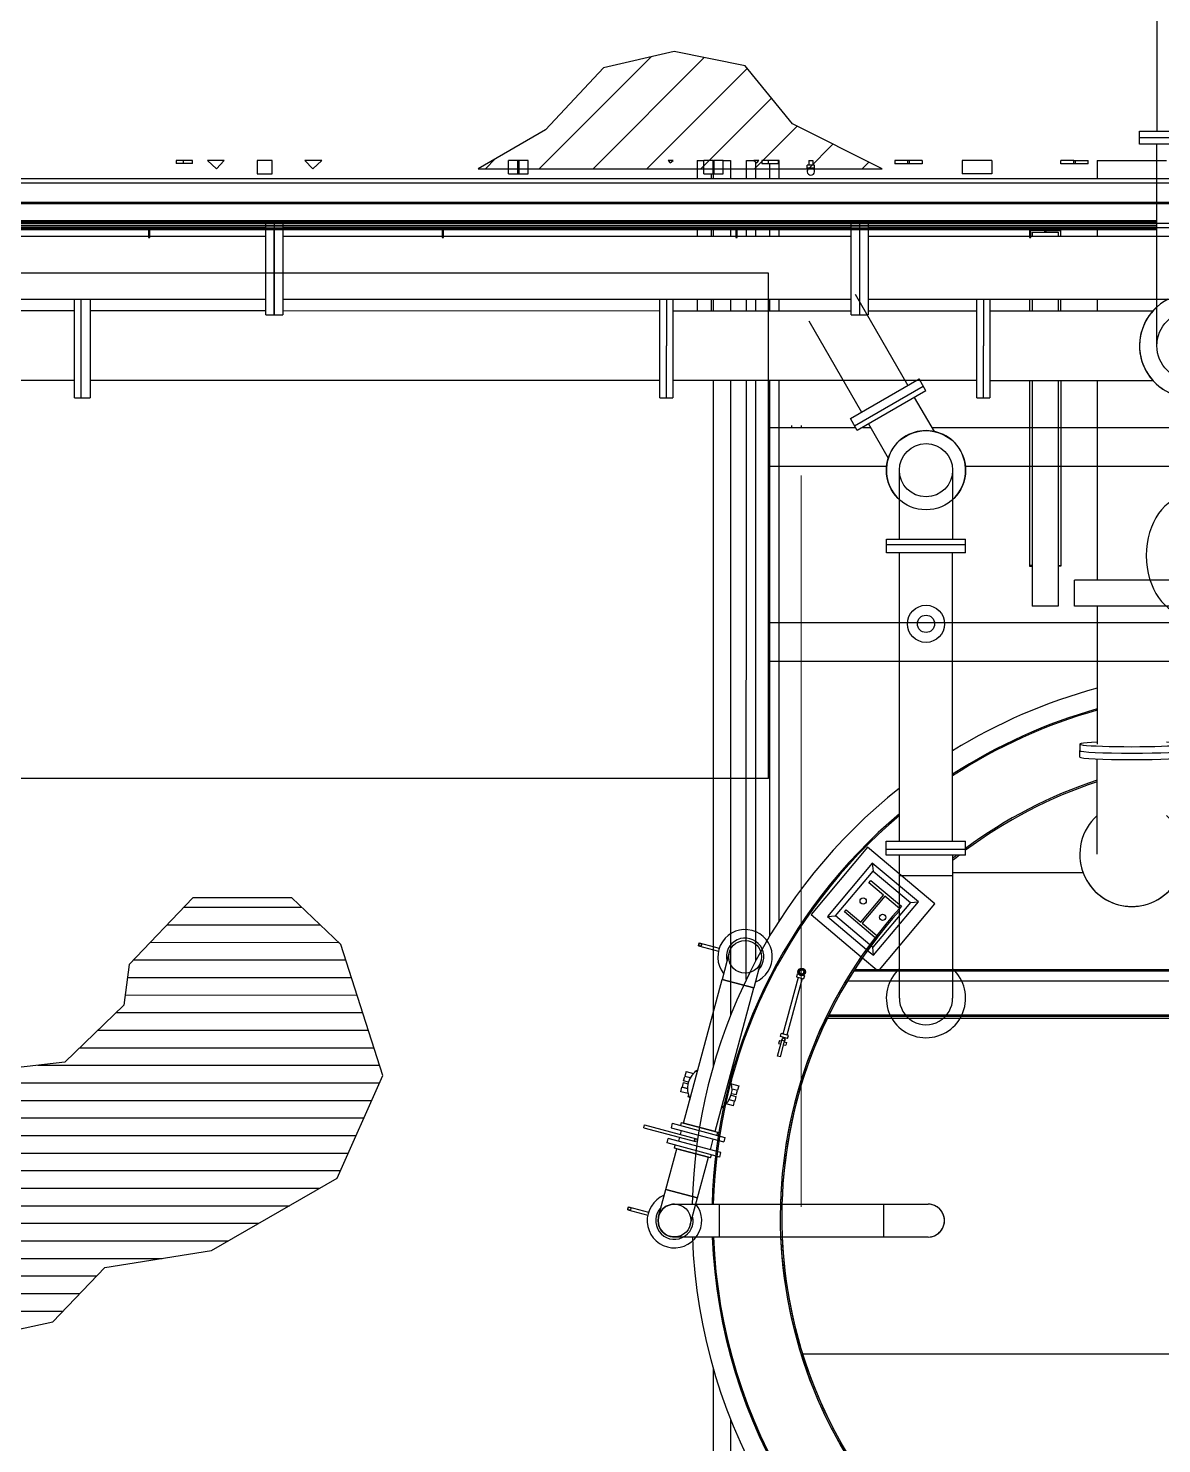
# Model space of a CAD drawing. Header units: metres. Extents: x 0 to 63075, y 0 to 44550.
# Drawn here: x 58190 to 59062, y 37388 to 38478 of the extents above; entities that cross this region are included whole.
import ezdxf

# ---------------------------------------------------------------- set-up
doc = ezdxf.new("R2010")
doc.units = ezdxf.units.M
doc.header["$LTSCALE"] = 75
for name, color, linetype in [('GSB', 7, 'Continuous'), ('ML6', 1, 'Continuous'), ('SDM', 7, 'Continuous'), ('SL1', 8, 'Continuous')]:
    doc.layers.add(name, color=color, linetype=linetype)
doc.styles.add('Arial', font='arial.ttf')
doc.styles.add('ROMANS', font='ROMANS.SHX')
doc.dimstyles.new('75___1-75', dxfattribs={"dimscale": 75, "dimtxt": 2.5, "dimasz": 2, "dimexe": 1.5, "dimexo": 1, "dimgap": 0.5, "dimtad": 1, "dimdec": 0, "dimzin": 12, "dimtxsty": 'ROMANS', "dimcen": 0, "dimclrd": 256, "dimclre": 256, "dimclrt": 3, "dimazin": 3, "dimtfac": 1, "dimtdec": 0, "dimtmove": 0, "dimatfit": 0, "dimfxl": 1, "dimlwd": -1, "dimlwe": -1, "dimarcsym": 0})
doc.dimstyles.new('VL0-GL_L', dxfattribs={"dimtxt": 0.18, "dimasz": 0.18, "dimexe": 0.18, "dimexo": 0.0625, "dimgap": 0.09, "dimtad": 0, "dimtih": 1, "dimtoh": 1, "dimdec": 4, "dimzin": 0, "dimdsep": 46, "dimtxsty": 'Standard', "dimcen": 0.09, "dimadec": 0, "dimazin": 0, "dimtfac": 1, "dimtdec": 4, "dimtofl": 0, "dimtmove": 0, "dimatfit": 3, "dimfxl": 1, "dimtolj": 1, "dimtzin": 0, "dimarcsym": 0})

# ---------------------------------------------------------------- blocks, each defined once
blk = doc.blocks.new('A$C6bae614f')
at = {"layer": 'SL1'}
h = blk.add_hatch(dxfattribs=at)
h.set_pattern_fill('_USER', color=256, scale=195, angle=44.99813, style=0, pattern_type=0)
h.set_pattern_definition([(44.99813, (326091.56, -18363.04), (-137.8813, 137.89033), [])])
h.paths.add_polyline_path([(403964.1, 30329.1), (406035, 30329), (405575.4, 30558.2), (405333.1, 30855.7), (404968.6, 30930.3), (404605.7, 30845.8), (404309.7, 30527.5)])
h = blk.add_hatch(dxfattribs=at)
h.set_pattern_fill('_USER', color=256, scale=90, angle=-0.00187, style=0, pattern_type=0)
h.set_pattern_definition([(359.99813, (326091.565, -18363.04), (0.00294, 90), [])])
h.paths.add_polyline_path([(402175.2, 26249.9), (402148.4, 26041.9), (401845.9, 25749.2), (401338.6, 25690.7), (400919, 25464.3), (400762.6, 24936.6), (400997.2, 24501.9), (401397.1, 24334.5), (401785.4, 24418.4), (402051.3, 24696.6), (402597.2, 24783.2), (403241.1, 25154), (403475.3, 25680.8), (403260.4, 26352.1), (403009.4, 26592.1), (402502.2, 26592.1)])
for p, q in [((407442, 33441.5), (407441.9, 30521.9)), ((407353, 30455.4), (407353, 30521.9)), ((407353, 30521.9), (407886.4, 30521.9)), ((407353, 30488.7), (407886.4, 30488.6)), ((407619.7, 30455.4), (407353, 30455.4)), ((407441.9, 29422), (407441.9, 30455.4)), ((402417.2, 30371.9), (402417.2, 30354.9)), ((402500.9, 30371.9), (402417.2, 30371.9)), ((402500.9, 30354.9), (402417.2, 30354.9)), ((402452.2, 30371.9), (402452.2, 30354.9)), ((402500.9, 30354.9), (402500.9, 30371.9)), ((402663.4, 30371.9), (402577, 30371.9)), ((402577, 30371.9), (402623.6, 30328.8)), ((402623.6, 30328.8), (402663.4, 30371.9)), ((402908, 30371.9), (402831.8, 30371.9)), ((402831.8, 30371.9), (402831.8, 30303.3)), ((402908, 30303.3), (402908, 30371.9)), ((403162.9, 30371.9), (403076.4, 30371.9)), ((403076.4, 30371.9), (403116.2, 30328.8)), ((403116.2, 30328.8), (403162.9, 30371.9)), ((404172.1, 30371.8), (404119.9, 30371.8)), ((404119.9, 30303.3), (404119.9, 30371.8)), ((404167.8, 30303.3), (404167.8, 30371.8)), ((404172.1, 30371.8), (404172.1, 30303.3)), ((404182.1, 30371.8), (404172.1, 30371.8)), ((404219.9, 30371.8), (404182.1, 30371.8)), ((404219.9, 30303.3), (404219.9, 30371.8)), ((404938.2, 30371.8), (404948.6, 30359.3)), ((404963.6, 30371.8), (404938.2, 30371.8)), ((404948.6, 30359.3), (404963.6, 30371.8)), ((405085.5, 30371.8), (405119.9, 30371.8)), ((405085.5, 30371.8), (405085.5, 30278.2)), ((405119.9, 30303.2), (405119.9, 30371.8)), ((405157.8, 30371.8), (405119.9, 30371.8)), ((405167.8, 30371.8), (405157.8, 30371.8)), ((405167.8, 30371.8), (405172.1, 30371.8)), ((405167.8, 30303.2), (405167.8, 30371.8)), ((405172.1, 30371.8), (405172.1, 30303.2)), ((405182.1, 30371.8), (405172.1, 30371.8)), ((405219.9, 30371.8), (405182.1, 30371.8)), ((405219.9, 30371.8), (405256.9, 30371.8)), ((405219.9, 30303.2), (405219.9, 30371.8)), ((405256.9, 30371.8), (405256.9, 30278.2)), ((405338.3, 30371.8), (405376.3, 30371.8)), ((405338.3, 30278.2), (405338.3, 30371.8)), ((405401.7, 30371.8), (405376.3, 30371.8)), ((405376.3, 30371.8), (405391.3, 30359.3)), ((405386.6, 30278.2), (405386.6, 30363.2)), ((405391.3, 30359.3), (405401.7, 30371.8)), ((405506.6, 30371.8), (405417.2, 30371.8)), ((405417.2, 30371.8), (405417.2, 30354.8)), ((405500.9, 30354.8), (405417.2, 30354.8)), ((405452.2, 30354.8), (405452.2, 30371.8)), ((405458.3, 30278.2), (405458.3, 30354.8)), ((405500.9, 30371.8), (405500.9, 30354.8)), ((405506.6, 30278.2), (405506.6, 30371.8)), ((405688.1, 30347.2), (405650, 30347.2)), ((405650, 30331.3), (405650, 30347.2)), ((405688.1, 30331.3), (405650, 30331.3)), ((405653.2, 30319.6), (405653.2, 30331.3)), ((405658.4, 30371.8), (405679.7, 30371.8)), ((405658.4, 30371.8), (405658.4, 30347.2)), ((405679.7, 30371.8), (405679.7, 30347.2)), ((405685, 30331.3), (405685, 30319.6)), ((405688.1, 30331.3), (405688.1, 30347.2)), ((406239.9, 30371.8), (406099.9, 30371.8)), ((406099.9, 30371.8), (406099.9, 30353.2)), ((406173.4, 30353.2), (406099.9, 30353.2)), ((406166.4, 30353.2), (406166.4, 30371.8)), ((406173.4, 30371.8), (406173.4, 30353.2)), ((406185.4, 30353.2), (406173.4, 30353.2)), ((406239.9, 30353.2), (406185.4, 30353.2)), ((406239.9, 30371.8), (406239.9, 30353.2)), ((406595.9, 30371.8), (406443.9, 30371.8)), ((406443.9, 30371.8), (406443.9, 30303.2)), ((406595.9, 30371.8), (406595.9, 30303.2)), ((407004.4, 30371.7), (406949.9, 30371.7)), ((406949.9, 30353.2), (406949.9, 30371.7)), ((407089.9, 30353.2), (406949.9, 30353.2)), ((407016.4, 30371.7), (407004.4, 30371.7)), ((407016.4, 30371.7), (407089.9, 30371.7)), ((407016.4, 30353.2), (407016.4, 30371.7)), ((407023.4, 30371.7), (407023.4, 30353.2)), ((407089.9, 30353.2), (407089.9, 30371.7)), ((407136.2, 30371.7), (407491.8, 30371.7)), ((407136.2, 30371.7), (407136.2, 30278.2)), ((398064.9, 30278.5), (407669.9, 30278.2)), ((398069.9, 30257), (407669.9, 30256.7)), ((402831.8, 30303.3), (402908, 30303.3)), ((404119.9, 30303.3), (404219.9, 30303.3)), ((405119.9, 30303.2), (405219.9, 30303.2)), ((405158.6, 30303.2), (405158.6, 30278.2)), ((405168, 30303.2), (405168, 30278.2)), ((406595.9, 30303.2), (406443.9, 30303.2)), ((398069.9, 30158), (407669.9, 30157.7)), ((407669.9, 30148.7), (398069.9, 30149)), ((402432.1, 30148.8), (402432.1, 30157.8)), ((403307.7, 30157.8), (403307.7, 30148.8)), ((387897.5, 30064.7), (407441.9, 30064.1)), ((387897.5, 30062.8), (407441.9, 30062.2)), ((387897.5, 30057.6), (407441.9, 30056.9)), ((387897.5, 30049.6), (407441.9, 30049)), ((387897.5, 30040.3), (407441.9, 30039.7)), ((399963.2, 30049.9), (402875.3, 30049.8)), ((402875.3, 29580.5), (402875.3, 30063.1)), ((402875.3, 30063.1), (402963.2, 30063.1)), ((402919.2, 30063.1), (402919.2, 29580.5)), ((402963.2, 30063.1), (402963.1, 29580.5)), ((402963.2, 30049.8), (405875.3, 30049.7)), ((405875.3, 29580.4), (405875.3, 30063)), ((405875.3, 30063), (405963.2, 30063)), ((405919.2, 29580.4), (405919.2, 30063)), ((405963.2, 30063), (405963.1, 29580.4)), ((405963.2, 30049.7), (407669.9, 30049.7)), ((387897.5, 30031), (407441.9, 30030.3)), ((387897.5, 30023), (407441.9, 30022.4)), ((387897.5, 30017.8), (407441.9, 30017.1)), ((407441.9, 30015.3), (387897.5, 30015.9)), ((399963.1, 29983.8), (402875.3, 29983.7)), ((399963.2, 30028.4), (402875.3, 30028.3)), ((400777.4, 29983.8), (402275.5, 29983.8)), ((402275.5, 30015.4), (402275.5, 29976.3)), ((402275.5, 29976.3), (402281.9, 29976.3)), ((402281.9, 29976.3), (402281.9, 30015.4)), ((402281.9, 29983.8), (402875.3, 29983.7)), ((402919.2, 29580.5), (402919.2, 30015.4)), ((402963.1, 29983.7), (403780, 29983.7)), ((402963.1, 29983.7), (405875.3, 29983.6)), ((402963.2, 30028.3), (405875.3, 30028.2)), ((403780, 30015.4), (403780, 29976.3)), ((403780, 29976.3), (403786.4, 29976.3)), ((403786.4, 29976.3), (403786.4, 30015.4)), ((403786.4, 29983.7), (405284.5, 29983.7)), ((405085.5, 30028.2), (405085.5, 29983.7)), ((405158.5, 30028.2), (405158.5, 29983.7)), ((405168, 30028.2), (405168, 29983.7)), ((405256.9, 30028.2), (405256.9, 29983.7)), ((405284.5, 30015.3), (405284.5, 29976.2)), ((405284.5, 29976.2), (405290.9, 29976.2)), ((405290.9, 29976.2), (405290.9, 30015.3)), ((405290.9, 29983.7), (405875.3, 29983.6)), ((405338.3, 29983.7), (405338.3, 30028.2)), ((405386.5, 29983.7), (405386.6, 30028.2)), ((405458.3, 29983.6), (405458.3, 30028.2)), ((405506.5, 29983.6), (405506.6, 30028.2)), ((405919.2, 29580.4), (405919.2, 30015.3)), ((405963.1, 29983.6), (406789.1, 29983.6)), ((405963.1, 29983.6), (408863.6, 29983.5)), ((405963.2, 30028.2), (407669.9, 30028.2)), ((406789.1, 30015.3), (406789.1, 29976.2)), ((406789.1, 29976.2), (406795.4, 29976.2)), ((406789.7, 30011.8), (406789.7, 29983.6)), ((406865.9, 30011.8), (406789.7, 30011.8)), ((406795.4, 29976.2), (406795.4, 30015.3)), ((406795.4, 29983.6), (407441.9, 29983.6)), ((406803.4, 30003.2), (406803.4, 29983.6)), ((406803.4, 30003.2), (406936.4, 30003.2)), ((406865.9, 30011.8), (406865.9, 30003.2)), ((406873.9, 30003.2), (406873.9, 30011.8)), ((406873.9, 30011.8), (406950.1, 30011.8)), ((406936.4, 30003.2), (406936.4, 29983.6)), ((406950.1, 29983.6), (406950.1, 30011.8)), ((407136.2, 30028.2), (407136.2, 29983.6)), ((405452.1, 29794.2), (401313.2, 29794.3)), ((405452, 27202.6), (405452.1, 29794.2)), ((405895.1, 29686.4), (406165.5, 29218.2)), ((399963.1, 29660), (402875.3, 29659.9)), ((399963.1, 29660), (402875.3, 29659.9)), ((401895.1, 29421.8), (401895.1, 29659.9)), ((401928.4, 29659.9), (401928.4, 29421.8)), ((401975.5, 29659.9), (401975.5, 29421.8)), ((402963.1, 29659.9), (405875.3, 29659.8)), ((402963.1, 29659.9), (405875.3, 29659.8)), ((404895.1, 29421.7), (404895.1, 29659.8)), ((404928.4, 29659.8), (404928.4, 29421.7)), ((404961.6, 29659.8), (404961.6, 29421.7)), ((405085.5, 29659.8), (405085.5, 29599.5)), ((405158.5, 29659.8), (405158.5, 29599.5)), ((405168, 29659.8), (405168, 29599.5)), ((405256.9, 29659.8), (405256.9, 29599.5)), ((405338.3, 29599.5), (405338.3, 29659.8)), ((405386.5, 29599.5), (405386.5, 29659.8)), ((405458.3, 29599.5), (405458.3, 29659.8)), ((405506.5, 29599.5), (405506.5, 29659.8)), ((405963.1, 29659.8), (407441.9, 29659.7)), ((405963.1, 29659.8), (408863.6, 29659.7)), ((406519.4, 29421.7), (406519.4, 29659.8)), ((406552.7, 29659.8), (406552.7, 29421.7)), ((406586, 29659.8), (406585.9, 29421.7)), ((406789.7, 29659.8), (406789.7, 29599.5)), ((406803.4, 29659.8), (406803.4, 29599.5)), ((406936.4, 29659.7), (406936.4, 29599.5)), ((406950.1, 29599.5), (406950.1, 29659.7)), ((407136.2, 29659.7), (407136.1, 29599.5)), ((401895.1, 29599.6), (399963.1, 29599.7)), ((402875.3, 29599.6), (401975.5, 29599.6)), ((402875.3, 29580.5), (402963.1, 29580.5)), ((402875.3, 29580.5), (402963.1, 29580.5)), ((404895.1, 29599.5), (402963.1, 29599.6)), ((405875.3, 29599.5), (404961.6, 29599.5)), ((405658.7, 29549.9), (405929, 29081.7)), ((405875.3, 29580.4), (405963.1, 29580.4)), ((405875.3, 29580.4), (405963.1, 29580.4)), ((406519.4, 29599.5), (405963.1, 29599.5)), ((407420.9, 29599.5), (406585.9, 29599.5)), ((401895.1, 29155.1), (401895.1, 29421.8)), ((401928.4, 29421.8), (401928.4, 29155.1)), ((401975.5, 29421.8), (401975.5, 29155.1)), ((404895.1, 29155), (404895.1, 29421.7)), ((404928.4, 29155), (404928.4, 29421.7)), ((404961.6, 29421.7), (404961.6, 29155)), ((406519.4, 29155), (406519.4, 29421.7)), ((406552.7, 29155), (406552.7, 29421.7)), ((406585.9, 29421.7), (406585.9, 29155)), ((401895.1, 29244), (398975.5, 29244.1)), ((404895.1, 29243.9), (401975.5, 29244)), ((406519.4, 29243.9), (404961.6, 29243.9)), ((405167.9, 29243.9), (405167.8, 25725)), ((405256.8, 29243.9), (405256.7, 25986.7)), ((405338.2, 26172.6), (405338.3, 29243.9)), ((405386.4, 26268.1), (405386.5, 29243.9)), ((405458.2, 26395.5), (405458.3, 29243.9)), ((405506.4, 26473.3), (405506.5, 29243.9)), ((405871.2, 29048.3), (406223.2, 29251.5)), ((406258.6, 29190.2), (406223.2, 29251.5)), ((406585.9, 29243.9), (407420.9, 29243.9)), ((406789.7, 29243.9), (406789.7, 28291.2)), ((406803.4, 29243.9), (406803.4, 28086.2)), ((406936.4, 29243.9), (406936.4, 28086.2)), ((406950.1, 29243.9), (406950.1, 28291.2)), ((407136.1, 29243.9), (407136, 28219.7)), ((405892.4, 29011.6), (406244.4, 29214.8)), ((406258.6, 29190.2), (405906.6, 28987)), ((401895.1, 29155.1), (401975.5, 29155.1)), ((404895.1, 29155), (404961.6, 29155)), ((406301.9, 28981.9), (406200.8, 29156.9)), ((406519.4, 29155), (406585.9, 29155)), ((405906.6, 28987), (405871.2, 29048.3)), ((405452.1, 29003.2), (405897.3, 29003.2)), ((405569.9, 29013.2), (405569.9, 29003.2)), ((405619.9, 29013.2), (405619.9, 29003.2)), ((405934.7, 29003.2), (405974.3, 29003.2)), ((405964.4, 29020.3), (406065.4, 28845.4)), ((406289.6, 29003.2), (409450.2, 29003.1)), ((406056.7, 28803.2), (405452, 28803.2)), ((406122.3, 28430.7), (406122.4, 28782.5)), ((406395.4, 28782.5), (406395.4, 28430.7)), ((409278.7, 28803.1), (406461.1, 28803.2)), ((406055.7, 28359.9), (406055.7, 28430.7)), ((406055.7, 28430.7), (406462.1, 28430.7)), ((406055.7, 28402.3), (406462.1, 28402.3)), ((406462.1, 28359.9), (406462.1, 28430.7)), ((406462.1, 28359.9), (406055.7, 28359.9)), ((406122.3, 26881.6), (406122.3, 28359.9)), ((406395.3, 26881.6), (406395.4, 28359.9)), ((406803.4, 28294.6), (406789.7, 28294.6)), ((406789.7, 28291.2), (406803.4, 28291.2)), ((406936.4, 28294.6), (406950.1, 28294.6)), ((406950.1, 28291.2), (406936.4, 28291.2)), ((407796.4, 28219.6), (407019.9, 28219.7)), ((407019.9, 28086.7), (407019.9, 28219.7)), ((406936.4, 28086.2), (406803.4, 28086.2)), ((407796.4, 28086.6), (407019.9, 28086.7)), ((407136, 28086.7), (407135.9, 27379.4)), ((405452, 28003.2), (407744.7, 28003.1)), ((411313.1, 27803), (405452, 27803.2)), ((407047, 27379.4), (407047, 27346.2)), ((407047, 27313), (407047, 27346.2)), ((407135.9, 26814.5), (407135.9, 27303)), ((405452, 27202.6), (401313.1, 27202.8)), ((405959.1, 26850.2), (405669.9, 26505.5)), ((406303.9, 26560.9), (405959.1, 26850.2)), ((406055.6, 26881.6), (406462, 26881.6)), ((406055.6, 26810.8), (406055.6, 26881.6)), ((406462, 26810.8), (406462, 26881.6)), ((406462, 26839.3), (406055.6, 26839.3)), ((406462, 26810.8), (406055.6, 26810.8)), ((406122.3, 26077.3), (406122.3, 26810.8)), ((406395.3, 26810.8), (406395.3, 26077.3)), ((407047, 26813.8), (407047, 26813.8)), ((407047, 26813.8), (407047, 26813.8)), ((405983.8, 26769.7), (405753.4, 26495.1)), ((405794.6, 26498.7), (405987.4, 26728.5)), ((405983.8, 26769.7), (405987.4, 26728.5)), ((406220.1, 26571.4), (405983.8, 26769.7)), ((405987.4, 26728.5), (406178.9, 26567.8)), ((406395.3, 26704.3), (406122.3, 26704.3)), ((406395.3, 26721.7), (407063.4, 26721.7)), ((405966.6, 26668.7), (405975.7, 26679.6)), ((406041.6, 26605.8), (405966.6, 26668.7)), ((405975.7, 26679.6), (406132.8, 26547.8)), ((405924.9, 26466.7), (406041.6, 26605.8)), ((406048.6, 26599.9), (405931.9, 26460.8)), ((406178.9, 26567.8), (405986.1, 26338)), ((405989.7, 26296.9), (406220.1, 26571.4)), ((406019.9, 26222.5), (406303.9, 26560.9)), ((406123.6, 26536.9), (406048.6, 26599.9)), ((406178.9, 26567.8), (406220.1, 26571.4)), ((405669.9, 26505.5), (405927.1, 26289.6)), ((405753.4, 26495.1), (405794.6, 26498.7)), ((405753.4, 26495.1), (405953.5, 26327.2)), ((405970.7, 26350.9), (405794.6, 26498.7)), ((405840.7, 26518.7), (405849.9, 26529.6)), ((405997.8, 26387), (405840.7, 26518.7)), ((405849.9, 26529.6), (405924.9, 26466.7)), ((406132.8, 26547.8), (406123.6, 26536.9)), ((405931.9, 26460.8), (406006.9, 26397.8)), ((405092.5, 26345.5), (405096.4, 26360)), ((405092.5, 26345.5), (405195.2, 26318)), ((405096.4, 26360), (405199.1, 26332.5)), ((405986.1, 26338), (405976.8, 26345.8)), ((406006.9, 26397.8), (405997.8, 26387)), ((405999.9, 26389.8), (406010, 26389.8)), ((405250.6, 26310.9), (405213.7, 26172.8)), ((405413.2, 26267.4), (405376.2, 26129.2)), ((405933.2, 26284.5), (406007, 26222.5)), ((405959.6, 26322.1), (405989.7, 26296.9)), ((405989.7, 26296.9), (405986.1, 26338)), ((405599.2, 26201.1), (405595.1, 26185.8)), ((405599.2, 26201.1), (405603.8, 26199.9)), ((405603.6, 26205.5), (405602.2, 26200.3)), ((405632.9, 26192), (405634.3, 26197.3)), ((409852.2, 26215), (405887.3, 26215.1)), ((409847.5, 26222.4), (405892.1, 26222.5)), ((405016.6, 25436.7), (405213.6, 26172.7)), ((405179.1, 25393.2), (405376.2, 26129.2)), ((405376.2, 26129.2), (405213.6, 26172.8)), ((405213.6, 26172.8), (405376.2, 26129.2)), ((405213.6, 26172.8), (405213.6, 26172.8)), ((405376.2, 26129.2), (405213.6, 26172.8)), ((405213.6, 26172.8), (405213.6, 26172.7)), ((405213.6, 26172.7), (405376.2, 26129.2)), ((405213.7, 26172.8), (405376.2, 26129.2)), ((405213.7, 26172.8), (405213.7, 26172.8)), ((405213.7, 26172.8), (405376.2, 26129.2)), ((405376.2, 26129.2), (405376.2, 26129.2)), ((405376.2, 26129.2), (405376.2, 26129.2)), ((405376.2, 26129.2), (405376.2, 26129.2)), ((405603.2, 26183.6), (405525.4, 25893.1)), ((405623.8, 26178.1), (405546, 25887.6)), ((405595.1, 26185.8), (405631.9, 26175.9)), ((405631.4, 26192.4), (405636, 26191.2)), ((405636, 26191.2), (405631.9, 26175.9)), ((409883.9, 26163.8), (405855.7, 26163.9)), ((405191.4, 26089.7), (405191.4, 26089.7)), ((405191.4, 26089.7), (405191.4, 26089.7)), ((405191.4, 26089.7), (405191.4, 26089.7)), ((405191.4, 26089.7), (405191.4, 26089.7)), ((405191.4, 26089.7), (405191.4, 26089.7)), ((405354, 26046.2), (405354, 26046.2)), ((405354, 26046.2), (405354, 26046.2)), ((405354, 26046.2), (405354, 26046.2)), ((405354, 26046.2), (405354, 26046.2)), ((405354, 26046.2), (405354, 26046.1)), ((405354, 26046.1), (405354, 26046.1)), ((405758.2, 25984.6), (405758.4, 25985)), ((409981.4, 25984.4), (405758.2, 25984.6)), ((405758.4, 25985), (409981.2, 25984.9)), ((405761.9, 25992.2), (409977.6, 25992.1)), ((409987.4, 25972), (405752.2, 25972.2)), ((405498.5, 25780.3), (405521.7, 25867.2)), ((405508, 25860.4), (405503.9, 25845.1)), ((405503.9, 25845.1), (405515, 25842.1)), ((405508, 25860.4), (405519.1, 25857.4)), ((405513, 25776.4), (405536.2, 25863.3)), ((405513.2, 25880), (405517.3, 25895.3)), ((405550, 25870.1), (405513.2, 25880)), ((405554.1, 25885.5), (405517.3, 25895.3)), ((405526.9, 25872.5), (405525.6, 25876.7)), ((405529.5, 25838.2), (405540.7, 25835.2)), ((405533.6, 25853.5), (405544.8, 25850.5)), ((405534.4, 25870.4), (405537.6, 25873.5)), ((405544.8, 25850.5), (405540.7, 25835.2)), ((405550, 25870.1), (405554.1, 25885.5)), ((405513, 25776.4), (405498.5, 25780.3)), ((405029.7, 25700.7), (405023.6, 25677.6)), ((405029.7, 25700.7), (405067.1, 25690.7)), ((405076, 25704.7), (405074.1, 25697.7)), ((405076, 25704.7), (405080.9, 25703.3)), ((405002.1, 25597.5), (405008.3, 25620.6)), ((405036.6, 25613), (405008.3, 25620.6)), ((405014.9, 25645.2), (405008.7, 25622.1)), ((405008.7, 25622.1), (405036.6, 25614.6)), ((405014.9, 25645.2), (405039.5, 25638.6)), ((405017, 25653), (405023.1, 25676.1)), ((405041.6, 25646.4), (405017, 25653)), ((405051, 25668.6), (405023.1, 25676.1)), ((405023.6, 25677.6), (405051.8, 25670)), ((405256.6, 25656.3), (405261.5, 25655)), ((405261.5, 25655), (405259.7, 25648)), ((405262.3, 25638.4), (405299.6, 25628.4)), ((405265.2, 25612.9), (405293.4, 25605.4)), ((405299.6, 25628.4), (405293.4, 25605.4)), ((405039.4, 25587.5), (405002.1, 25597.5)), ((405040.2, 25570.9), (405042.1, 25577.9)), ((405045.1, 25569.6), (405040.2, 25570.9)), ((405278.2, 25548.3), (405249.9, 25555.9)), ((405250.7, 25557.3), (405278.6, 25549.8)), ((405260.1, 25579.5), (405284.8, 25572.9)), ((405286.9, 25580.8), (405262.3, 25587.3)), ((405293, 25603.8), (405265.1, 25611.3)), ((405272, 25525.2), (405278.2, 25548.3)), ((405284.8, 25572.9), (405278.6, 25549.8)), ((405286.9, 25580.8), (405293, 25603.8)), ((405225.7, 25521.3), (405220.8, 25522.6)), ((405225.7, 25521.3), (405227.6, 25528.2)), ((405272, 25525.2), (405234.7, 25535.2)), ((404812.8, 25413.1), (404816.7, 25427.6)), ((404812.8, 25413.1), (405078.3, 25342)), ((404816.7, 25427.6), (405082.2, 25356.5)), ((404958.8, 25435.8), (404952.6, 25412.7)), ((404952.6, 25412.7), (405222.5, 25340.5)), ((404958.8, 25435.8), (405228.7, 25363.5)), ((405000.9, 25378.3), (405006.3, 25398.4)), ((405005.1, 25439.8), (405001, 25424.5)), ((405005.1, 25439.8), (405190.6, 25390.1)), ((405179.1, 25393.2), (405016.6, 25436.7)), ((405179.1, 25393.2), (405016.6, 25436.7)), ((405016.6, 25436.7), (405179.1, 25393.2)), ((405016.6, 25436.7), (405016.6, 25436.7)), ((405016.6, 25436.7), (405016.6, 25436.7)), ((404931.8, 25335), (404938, 25358)), ((405201.7, 25262.7), (404931.8, 25335)), ((405207.9, 25285.8), (404938, 25358)), ((404969.9, 25308.4), (404974, 25323.7)), ((404991.7, 25343.6), (404997, 25363.8)), ((405154.2, 25300.1), (405168.9, 25354.8)), ((405179.1, 25393.2), (405179.1, 25393.2)), ((405179.1, 25393.2), (405179.1, 25393.2)), ((405190.6, 25390.1), (405186.5, 25374.8)), ((405228.7, 25363.5), (405222.5, 25340.5)), ((404925.5, 25096.7), (404981.4, 25305.3)), ((405155.4, 25258.7), (404969.9, 25308.4)), ((404981.4, 25305.3), (405143.9, 25261.8)), ((404981.4, 25305.3), (405143.9, 25261.8)), ((405143.9, 25261.8), (404981.4, 25305.3)), ((404981.4, 25305.3), (404981.4, 25305.3)), ((404981.4, 25305.3), (404981.4, 25305.3)), ((405088.1, 25053.2), (405143.9, 25261.8)), ((405143.9, 25261.8), (405143.9, 25261.8)), ((405143.9, 25261.8), (405143.9, 25261.8)), ((405155.4, 25258.7), (405159.5, 25274)), ((405201.7, 25262.7), (405207.9, 25285.8)), ((404947.8, 25179.8), (404947.8, 25179.8)), ((404947.8, 25179.8), (404947.8, 25179.8)), ((404947.8, 25179.7), (404947.8, 25179.8)), ((404947.8, 25179.8), (404947.8, 25179.8)), ((404947.8, 25179.7), (404947.8, 25179.7)), ((405110.3, 25136.2), (405110.3, 25136.2)), ((405110.3, 25136.2), (405110.3, 25136.2)), ((405110.3, 25136.2), (405110.3, 25136.2)), ((405110.3, 25136.2), (405110.3, 25136.2)), ((405110.3, 25136.2), (405110.3, 25136.2)), ((405110.3, 25136.2), (405110.3, 25136.2)), ((404888.5, 24958.5), (404925.5, 25096.7)), ((405088.1, 25053.1), (404925.5, 25096.7)), ((404925.5, 25096.7), (404925.5, 25096.7)), ((404925.5, 25096.7), (405088.1, 25053.1)), ((405088.1, 25053.2), (404925.5, 25096.7)), ((405088.1, 25053.2), (404925.5, 25096.7)), ((404925.5, 25096.7), (405088.1, 25053.2)), ((404925.5, 25096.7), (405088.1, 25053.1)), ((404925.5, 25096.7), (404925.5, 25096.7)), ((404925.5, 25096.7), (404925.5, 25096.7)), ((405051.1, 24915), (405088.1, 25053.1)), ((405088.1, 25053.1), (405088.1, 25053.2)), ((405088.1, 25053.2), (405088.1, 25053.2)), ((405088.1, 25053.1), (405088.1, 25053.1)), ((404730.3, 24992.7), (404734.1, 25007.2)), ((404730.3, 24992.7), (404833.1, 24965.4)), ((404734.1, 25007.2), (404836.9, 24979.8)), ((404969.8, 25020.9), (406269.8, 25020.9)), ((405198.8, 25020.9), (405198.8, 24852.6)), ((406040.8, 25020.9), (406040.8, 24852.6)), ((406269.8, 24852.6), (404969.8, 24852.6)), ((405585.3, 24402), (405577.1, 24402)), ((405626.4, 24253.2), (410113.1, 24253.1)), ((405167.8, 24181.5), (405167.7, 22004.1)), ((405256.7, 23919.8), (405256.6, 22004.1))]:
    blk.add_line(p, q, dxfattribs=at)
for points in [[(403964.1, 30329.1), (406035, 30329), (405575.4, 30558.2), (405333.1, 30855.7), (404968.6, 30930.3), (404605.7, 30845.8), (404309.7, 30527.5)], [(402175.2, 26249.9), (402148.4, 26041.9), (401845.9, 25749.2), (401338.6, 25690.7), (400919, 25464.3), (400762.6, 24936.6), (400997.2, 24501.9), (401397.1, 24334.5), (401785.4, 24418.4), (402051.3, 24696.6), (402597.2, 24783.2), (403241.1, 25154), (403475.3, 25680.8), (403260.4, 26352.1), (403009.4, 26592.1), (402502.2, 26592.1)]]:
    blk.add_lwpolyline(points, close=True, dxfattribs=at)
for centre, radius in [((407619.7, 29421.7), 177.8), ((406258.9, 28783.3), 203.2), ((406258.9, 28783.3), 136.5), ((406258.9, 27995.9), 95.2), ((406258.9, 27995.9), 44.4), ((405937, 26575.1), 15.9), ((406036.5, 26491.5), 15.9), ((405101.7, 26350.8), 7.5), ((405331.9, 26289.1), 84.1), ((405621.7, 26211.5), 19), ((405621.7, 26211.5), 15.9), ((405621.7, 26211.5), 10.7), ((405529, 25865.3), 7.5), ((405080.3, 25349.2), 7.5), ((404739.4, 24998), 7.5), ((404969.8, 24936.8), 84.1), ((404969.8, 24936.8), 84.1)]:
    blk.add_circle(centre, radius, dxfattribs=at)
for centre, radius, start, end in [((405669.1, 30315.4), 19, 146.44082, 33.55544), ((407619.7, 29421.7), 266.7, 116.78747, 63.20876), ((407619.7, 29421.7), 266.7, 131.80844, 48.18781), ((406258.9, 28783.3), 203.2, 312.21007, 227.78618), ((407869.8, 24953.1), 2810, 105.13782, 121.64776), ((407869.8, 24953.1), 2708, 105.72271, 122.98779), ((407869.8, 24953.1), 2701.6, 105.76064, 123.07526), ((407869.8, 24953.1), 2810, 128.45272, 178.61819), ((407869.8, 24953.1), 2358, 108.13277, 126.65564), ((407869.8, 24953.1), 2350, 108.19668, 126.80094), ((407869.8, 24953.1), 2708, 130.1877, 178.5662), ((407869.8, 24953.1), 2701.6, 130.30156, 178.56284), ((407313.7, 26813.8), 266.7, 131.80441, 48.18378), ((407869.8, 24953.1), 2350, 127.76773, 128.85928), ((407869.8, 24953.1), 2358, 128.0179, 128.70282), ((407313.7, 26813.8), 266.7, 179.99398, 359.99421), ((407313.7, 26813.8), 266.7, 179.99398, 359.99421), ((407869.8, 24953.1), 2358, 137.82366, 178.35361), ((407869.8, 24953.1), 2350, 138.03941, 178.34801), ((405331.9, 26289.1), 139.7, 292.04322, 217.9775), ((405331.9, 26289.1), 96, 316.18473, 193.83598), ((407869.8, 24953.1), 2358, 142.46437, 37.53188), ((407869.8, 24953.1), 2350, 142.31437, 37.68188), ((406258.8, 26077.3), 203.2, 132.21007, 47.78617), ((406258.8, 26077.3), 136.5, 179.99813, 359.99813), ((405150.9, 25613), 114.3, 122.41156, 207.60919), ((405150.9, 25613), 114.3, 302.41156, 27.60919), ((404969.8, 24936.8), 139.7, 112.04322, 37.97753), ((404969.8, 24936.8), 96, 136.18473, 13.83601), ((404969.8, 24936.8), 84.1, 89.99813, 269.99813), ((404969.8, 24936.8), 84.1, 89.55645, 270.43981), ((406269.8, 24936.7), 84.1, 269.55645, 90.43978), ((406269.8, 24936.7), 84.1, 269.99813, 89.99813), ((407869.8, 24953.1), 2810, 182.04988, 240.88427), ((407869.8, 24953.1), 2708, 182.1272, 241.48064), ((407869.8, 24953.1), 2701.6, 182.13221, 241.51931), ((407869.8, 24953.1), 2358, 182.4434, 243.93876), ((407869.8, 24953.1), 2350, 182.45173, 244.00396)]:
    blk.add_arc(centre, radius, start, end, dxfattribs=at)
for centre, major_axis, ratio, start_param, end_param in [((407603.3, 28345.6), (0, 304.8), 0.707107, 0, 1.570796), ((407603.3, 28345.6), (0, -304.8), 0.707107, 4.712389, 6.283185), ((407313.7, 27379.4), (-266.7, 0), 0.049944, 5.442117, 7.853982), ((407313.7, 27379.4), (266.7, 0), 0.049944, 4.712389, 7.124254), ((407313.7, 27346.2), (-266.7, 0), 0.049944, 0, 1.570796), ((407313.7, 27346.2), (266.7, 0), 0.049944, 3.141593, 6.283185), ((407313.7, 27312.9), (266.7, 0), 0.049944, 3.141593, 6.283185), ((407313.7, 27346.2), (266.7, 0), 0.049944, 4.712389, 6.283185), ((407869.9, 24953.1), (1982.1, -1262.8), 0.999963, 3.138215, 3.141967), ((407869.7, 24953.2), (1032.2, 2111.1), 0.999978, 1.56754, 1.570936), ((407869.6, 24953.2), (1034.6, 2109.9), 0.999964, 1.568707, 1.572103)]:
    blk.add_ellipse(centre, major_axis=major_axis, ratio=ratio, start_param=start_param, end_param=end_param, dxfattribs=at)
blk.add_leader([(405619.9, 28757), (405619.8, 26882), (405619.8, 25944.5), (405619.7, 25007)], dimstyle='VL0-GL_L', override={"dimscale": 1, "dimtxt": 2.5, "dimasz": 2.5, "dimgap": 1.25, "dimtad": 0, "dimtxsty": 'Arial', "dimldrblk": 'NONE', "dimlwd": 9}, dxfattribs=at)
blk.add_leader([(405619.9, 28757), (405619.8, 26882), (405619.8, 25944.5), (405619.7, 25007)], dimstyle='VL0-GL_L', override={"dimscale": 1, "dimtxt": 2.5, "dimasz": 2.5, "dimgap": 1.25, "dimtad": 0, "dimtxsty": 'Arial', "dimldrblk": 'NONE', "dimlwd": 9}, dxfattribs=at)
blk = doc.blocks.new('zw$15D4')
at = {"layer": 'ML6', "xscale": 0.2502808837766805, "yscale": 0.2502808837766805, "zscale": 0.2502808837766805}
blk.add_blockref('A$C6bae614f', (-85544.7, -3177.3), dxfattribs=at)

msp = doc.modelspace()

# ---------------------------------------------------------------- block references
at = {"layer": 'GSB', "xscale": 0.6000000000000068, "yscale": 0.6000000000000068, "zscale": 0.6000000000000068}
msp.add_blockref('zw$15D4', (49200, 35721.6), dxfattribs=at)

# ---------------------------------------------------------------- leaders
at = {"layer": 'SDM'}
msp.add_leader([(57495.5, 38156.1), (59453.1, 42438.7), (62243.4, 42438.7)], dimstyle='75___1-75', override={"dimtad": 0}, dxfattribs=at)

doc.saveas('drawing.dxf')
